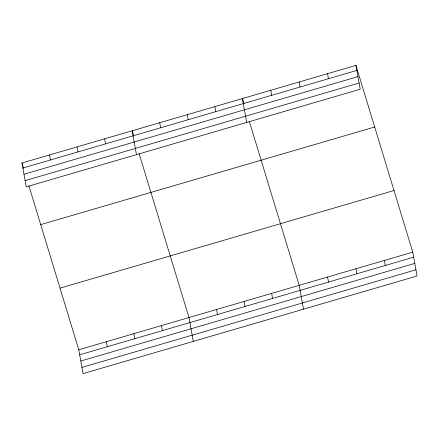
<?xml version="1.0" encoding="UTF-8"?>
<svg xmlns="http://www.w3.org/2000/svg" width="439" height="439" viewBox="0 0 439 439"><rect width="100%" height="100%" fill="white"/><g stroke="black" fill="none" stroke-linecap="round" stroke-linejoin="round"><path stroke-width="0.66" d="M355.936 65.384L360.227 89.238L26.241 186.855L21.95 163.001L355.936 65.384L412.759 252.145L417.05 276.005L83.064 373.616L78.773 349.762L28.93 185.944M22.855 168.038L356.841 70.421M23.975 174.245L357.955 76.627M25.127 180.643L359.107 83.026M40.701 224.631L374.686 127.014M60.022 288.127L394.008 190.515M78.773 349.762L412.759 252.145M79.678 354.8L413.664 257.183M80.798 361.012L414.784 263.395M81.95 367.41L415.931 269.793M243.974 103.818L242.377 98.572L246.674 122.426M249.363 121.521L299.2 285.334L303.497 309.193M133.758 136.03L132.166 130.784L136.458 154.643M139.147 153.732L188.989 317.545L193.281 341.405M21.95 163.001L23.547 168.241M384.366 260.442L385.277 265.48M327.543 73.681L328.454 78.718M355.98 268.739L356.885 273.777M299.157 81.978L300.062 87.015M327.593 277.036L328.498 282.074M270.77 90.275L271.675 95.312M271.648 293.389L272.553 298.427M214.825 106.622L215.73 111.665M244.095 301.439L245 306.477M187.272 114.678L188.177 119.715M216.542 309.495L217.448 314.533M159.719 122.733L160.625 127.771M161.437 325.601L162.342 330.638M104.614 138.839L105.519 143.877M133.879 333.656L134.789 338.694M77.055 146.889L77.966 151.927M106.326 341.707L107.231 346.744M49.503 154.945L50.408 159.983"/></g></svg>
